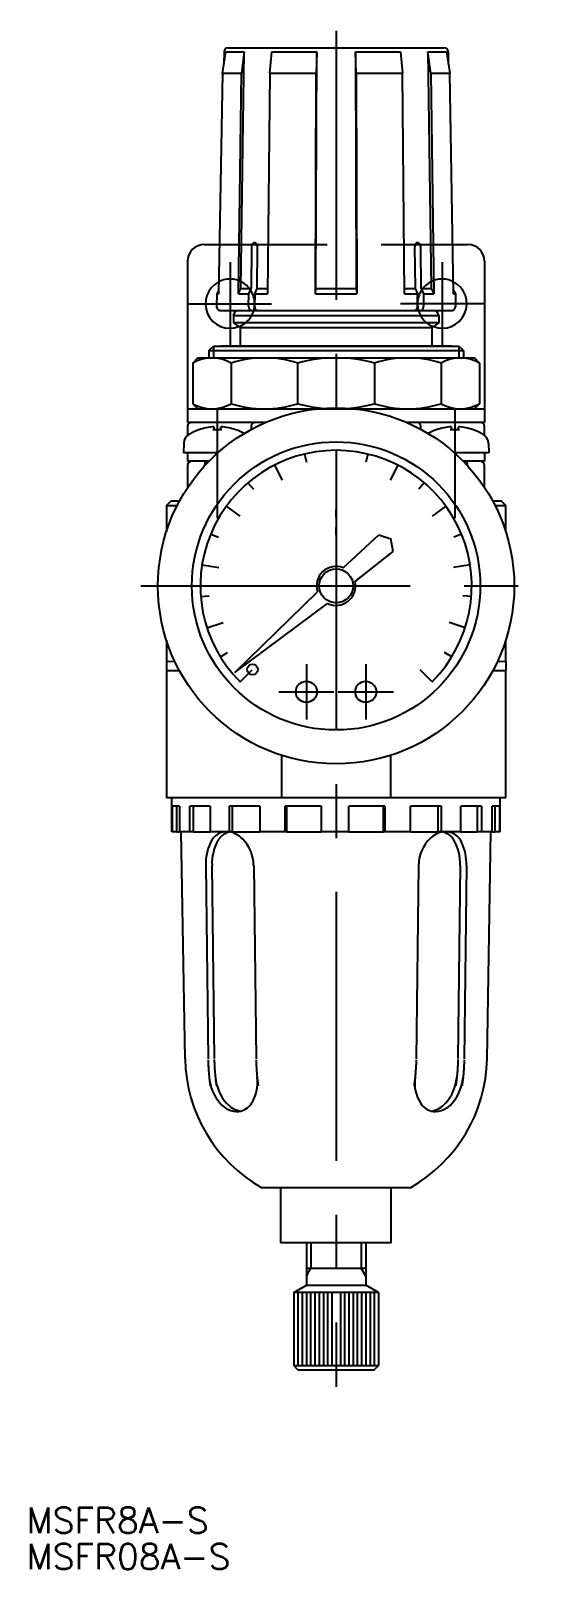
# Model space of a CAD drawing. Extents: x -36 to 182, y -116 to 186.
# Drawn here: x -36 to 23, y -116 to 65.5 of the extents above; entities that cross this region are included whole.
import ezdxf

# ---------------------------------------------------------------- set-up
doc = ezdxf.new("R2010")
doc.units = 0
doc.linetypes.add('CENTER', pattern=[50.8, 31.75, -6.35, 6.35, -6.35])
doc.linetypes.add('DASHED', pattern=[19.05, 12.7, -6.35])
doc.layers.get('0').update_dxf_attribs({"linetype": 'CONTINUOUS'})
doc.layers.add('CENTER', color=1, linetype='CENTER')
doc.styles.get("Standard").update_dxf_attribs({"font": 'txt.shx', "height": 3, "bigfont": 'bigfont.shx'})

msp = doc.modelspace()

# ---------------------------------------------------------------- linework, layer by layer
at = {"color": 7, "linetype": 'CONTINUOUS'}
for p, q in [((-13.4, 60.49), (-13.01, 63)), ((-13.21, 63.01), (-13.23, 61.57)), ((-13.01, 63), (-10.82, 63)), ((-12.71, 63.5), (12.71, 63.5)), ((-11.22, 35.09), (-10.82, 63)), ((-10.82, 63), (-11.15, 60.49)), ((-7.81, 60.49), (-7.58, 63)), ((-7.58, 63), (-2.29, 63)), ((-2.38, 35.09), (-2.29, 63)), ((-2.29, 63), (-2.36, 60.49)), ((2.29, 63), (7.58, 63)), ((2.29, 63), (2.38, 35.09)), ((2.36, 60.49), (2.29, 63)), ((7.58, 63), (7.81, 60.49)), ((10.82, 63), (13.01, 63)), ((10.82, 63), (11.22, 35.09)), ((11.15, 60.49), (10.82, 63)), ((13.01, 63), (13.4, 60.49)), ((13.21, 63.01), (13.23, 61.57)), ((-13.4, 60.49), (-13.85, 34.48)), ((-13.4, 60.49), (-11.15, 60.49)), ((-11.52, 34.48), (-11.15, 60.49)), ((-7.81, 60.49), (-8.07, 34.48)), ((-7.81, 60.49), (-2.36, 60.49)), ((-2.44, 34.48), (-2.36, 60.49)), ((2.36, 60.49), (7.81, 60.49)), ((2.36, 60.49), (2.44, 34.48)), ((8.07, 34.48), (7.81, 60.49)), ((11.15, 60.49), (13.4, 60.49)), ((11.15, 60.49), (11.52, 34.48)), ((13.85, 34.48), (13.4, 60.49)), ((-15.5, 40.3), (-13.75, 40.3)), ((-9.97, 40), (-10.03, 35.09)), ((-9.32, 35.09), (-9.26, 40)), ((9.26, 40), (9.32, 35.09)), ((10.03, 35.09), (9.97, 40)), ((13.75, 40.3), (15.5, 40.3)), ((-17.5, 38.3), (-17.5, 19.3)), ((17.5, 38.3), (17.5, 19.3)), ((-13.85, 34.84), (-14.07, 34.48)), ((-11.52, 34.48), (-11.22, 35.09)), ((-11.22, 35.09), (-10.03, 35.09)), ((-10.29, 34.48), (-10.03, 35.09)), ((-9.59, 34.48), (-9.32, 35.09)), ((-9.32, 35.09), (-8.06, 35.09)), ((-2.44, 34.48), (-2.38, 35.09)), ((-2.38, 35.09), (2.38, 35.09)), ((2.38, 35.09), (2.44, 34.48)), ((8.06, 35.09), (9.32, 35.09)), ((9.32, 35.09), (9.59, 34.48)), ((10.03, 35.09), (11.22, 35.09)), ((10.03, 35.09), (10.29, 34.48)), ((11.22, 35.09), (11.52, 34.48)), ((13.85, 34.84), (14.07, 34.48)), ((-14.07, 34.48), (-14.09, 33.01)), ((-14.07, 34.48), (-13.85, 34.48)), ((-11.52, 34.48), (-10.29, 34.48)), ((-10.31, 33.01), (-10.29, 34.48)), ((-9.59, 34.48), (-9.6, 33.01)), ((-9.59, 34.48), (-8.07, 34.48)), ((-2.44, 34.48), (2.44, 34.48)), ((8.07, 34.48), (9.59, 34.48)), ((9.6, 33.01), (9.59, 34.48)), ((10.29, 34.48), (11.52, 34.48)), ((10.29, 34.48), (10.31, 33.01)), ((13.85, 34.48), (14.07, 34.48)), ((14.07, 34.48), (14.09, 33.01)), ((-13.59, 32.5), (13.59, 32.5)), ((-12.1, 31.91), (-11.83, 32.5)), ((-12.1, 31.91), (12.1, 31.91)), ((-12.1, 31.91), (-12.1, 31.03)), ((12.1, 31.03), (-12.1, 31.03)), ((-12.1, 31.03), (-11.3, 30.47)), ((12.1, 31.03), (11.3, 30.47)), ((12.1, 31.91), (11.83, 32.5)), ((12.1, 31.91), (12.1, 31.03)), ((-11.3, 30.47), (11.3, 30.47)), ((-11.3, 30.47), (-11.3, 28.3)), ((11.3, 30.47), (11.3, 28.3)), ((-15, 27.76), (-14.46, 28.3)), ((-15, 27.76), (15, 27.76)), ((-15, 27.76), (-15, 26.9)), ((-14.46, 28.3), (14.46, 28.3)), ((-9.96, 28.3), (-13.59, 28.3)), ((-9.26, 28.3), (-9.96, 28.3)), ((9.25, 28.3), (-9.25, 28.3)), ((9.96, 28.3), (9.26, 28.3)), ((13.59, 28.3), (9.96, 28.3)), ((15, 27.76), (14.46, 28.3)), ((15, 27.76), (15, 26.9)), ((-16.9, 26.3), (-16.3, 26.9)), ((-16.9, 26.3), (-16.9, 21.5)), ((-16.3, 26.9), (16.3, 26.9)), ((-12.37, 26.3), (-12.37, 21.5)), ((-4.53, 26.3), (-4.53, 21.5)), ((4.53, 26.3), (4.53, 21.5)), ((12.37, 26.3), (12.37, 21.5)), ((16.3, 26.9), (16.9, 26.3)), ((16.9, 26.3), (16.9, 21.5)), ((-17.5, 20.9), (17.5, 20.9)), ((-16.9, 21.5), (-16.3, 20.9)), ((16.9, 21.5), (16.3, 20.9)), ((-8.28, 19.3), (-17.5, 19.3)), ((-17.5, 18.8), (-17.5, 17.78)), ((-16.2, 18.42), (-16.19, 18.41)), ((-14.42, 18.77), (-14.42, 18.41)), ((-13.58, 18.41), (-13.58, 18.77)), ((-11.81, 18.41), (-11.8, 18.42)), ((-10, 18.8), (-10, 18.47)), ((17.5, 19.3), (8.28, 19.3)), ((10, 18.47), (10, 18.8)), ((11.8, 18.42), (11.81, 18.41)), ((13.58, 18.77), (13.58, 18.41)), ((14.41, 18.41), (14.41, 18.77)), ((16.19, 18.41), (16.2, 18.42)), ((17.5, 17.78), (17.5, 18.8)), ((-17.96, 16.81), (-18, 15.7)), ((17.96, 16.81), (18, 15.7)), ((-13.95, 15.7), (-18, 15.7)), ((-17.5, 15.7), (-17.5, 14.7)), ((-15, 14.7), (-17.5, 14.7)), ((-3.74, 15.56), (-3.5, 14.59)), ((0, 16), (0, 14)), ((3.74, 15.56), (3.5, 14.59)), ((18, 15.7), (13.95, 15.7)), ((17.5, 14.7), (15, 14.7)), ((17.5, 15.7), (17.5, 14.7)), ((-17.5, 14.2), (-17.5, 11.61)), ((-15.5, 14.17), (-15.5, 14.2)), ((-7.26, 14.26), (-6.36, 12.47)), ((7.26, 14.26), (6.36, 12.47)), ((15.5, 14.2), (15.5, 14.17)), ((17.5, 11.61), (17.5, 14.2)), ((-10.39, 12.17), (-9.74, 11.41)), ((10.39, 12.17), (9.74, 11.41)), ((-20, 9.5), (-19.5, 10)), ((-20, 9.5), (-20, 6.4)), ((-20, 9.5), (-18.73, 9.5)), ((-18.47, 10), (-19.5, 10)), ((-12.94, 9.4), (-11.33, 8.23)), ((12.94, 9.4), (11.33, 8.23)), ((19.5, 10), (18.47, 10)), ((18.73, 9.5), (20, 9.5)), ((20, 9.5), (19.5, 10)), ((20, 6.4), (20, 9.5)), ((0, 8.1), (0, 9)), ((-14.78, 6.12), (-13.86, 5.74)), ((0, 6), (0, 6.9)), ((0.85, 2.14), (5.03, 6.03)), ((5.03, 6.03), (6.45, 5.54)), ((6.73, 4.06), (6.45, 5.54)), ((14.78, 6.12), (13.86, 5.74)), ((2.24, 0.51), (6.73, 4.06)), ((-15.8, 2.5), (-13.83, 2.19)), ((15.8, 2.5), (13.83, 2.19)), ((-15.95, -1.26), (-14.95, -1.18)), ((-11.92, -10.23), (-2.19, -0.69)), ((15.95, -1.26), (14.95, -1.18)), ((-11.92, -10.23), (-1.01, -2.06)), ((-15.22, -4.94), (-13.31, -4.33)), ((15.22, -4.94), (13.31, -4.33)), ((-20, -6.4), (-20, -8.87)), ((20, -8.87), (20, -6.4)), ((-20, -8.87), (-20, -10)), ((-20, -8.88), (-19.02, -8.9)), ((-13.64, -8.36), (-12.79, -7.84)), ((13.64, -8.36), (12.79, -7.84)), ((19.02, -8.9), (20, -8.88)), ((20, -8.87), (20, -10)), ((-20, -10), (-18.47, -10)), ((-20, -10), (-20, -25)), ((-11.31, -11.31), (-9.9, -9.9)), ((11.31, -11.31), (9.9, -9.9)), ((18.47, -10), (20, -10)), ((20, -25), (20, -10)), ((-6.4, -25), (-6.4, -20)), ((6.4, -20), (6.4, -25)), ((-6.4, -25), (-20, -25)), ((-19.35, -29), (-19.35, -25)), ((6.4, -25), (-6.4, -25)), ((20, -25), (6.4, -25)), ((19.35, -29), (19.35, -25)), ((-18.47, -26), (-19.29, -26)), ((-19.29, -29), (-19.29, -26)), ((-18.79, -29), (-18.79, -26)), ((-18.47, -26), (-18.47, -29)), ((-14.86, -26), (-17.25, -26)), ((-17.25, -29), (-17.25, -26)), ((-16.79, -29), (-16.79, -26)), ((-14.86, -26), (-14.86, -29)), ((-8.99, -26), (-12.58, -26)), ((-12.58, -29), (-12.58, -26)), ((-12.23, -29), (-12.23, -26)), ((-8.99, -26), (-8.99, -29)), ((-1.75, -26), (-6, -26)), ((-6, -29), (-6, -26)), ((-5.8, -29), (-5.8, -26)), ((-1.75, -26), (-1.75, -29)), ((5.76, -26), (1.5, -26)), ((1.5, -29), (1.5, -26)), ((5.57, -29), (5.57, -26)), ((5.76, -26), (5.76, -29)), ((12.39, -26), (8.77, -26)), ((8.77, -29), (8.77, -26)), ((12.03, -29), (12.03, -26)), ((12.39, -26), (12.39, -29)), ((17.13, -26), (14.7, -26)), ((14.7, -29), (14.7, -26)), ((16.67, -29), (16.67, -26)), ((17.13, -26), (17.13, -29)), ((19.27, -26), (18.4, -26)), ((18.4, -29), (18.4, -26)), ((18.77, -29), (18.77, -26)), ((19.27, -26), (19.27, -29)), ((-19.29, -29), (-19.35, -29)), ((-18.79, -29), (-19.29, -29)), ((-18.79, -29), (-18.47, -29)), ((-17.25, -29), (-18.47, -29)), ((-17.8, -55.8), (-18.25, -29)), ((-16.79, -29), (-17.25, -29)), ((-16.79, -29), (-14.86, -29)), ((-12.58, -29), (-14.86, -29)), ((-12.23, -29), (-12.58, -29)), ((-12.23, -29), (-8.99, -29)), ((-6, -29), (-8.99, -29)), ((-5.8, -29), (-6, -29)), ((-5.8, -29), (-1.75, -29)), ((1.5, -29), (-1.75, -29)), ((1.5, -29), (5.57, -29)), ((5.76, -29), (5.57, -29)), ((8.77, -29), (5.76, -29)), ((8.77, -29), (12.03, -29)), ((12.39, -29), (12.03, -29)), ((14.7, -29), (12.39, -29)), ((14.7, -29), (16.67, -29)), ((17.13, -29), (16.67, -29)), ((18.4, -29), (17.13, -29)), ((17.8, -55.8), (18.25, -29)), ((18.4, -29), (18.77, -29)), ((19.27, -29), (18.77, -29)), ((19.35, -29), (19.27, -29)), ((-15.37, -33), (-15.09, -55.8)), ((-14.63, -33), (-14.36, -55.77)), ((-9.71, -33), (-9.43, -55.8)), ((9.71, -33), (9.43, -55.8)), ((14.63, -33), (14.36, -55.77)), ((15.37, -33), (15.09, -55.8)), ((8.75, -71), (-8.75, -71)), ((-6.5, -77.5), (-6.5, -71)), ((6.5, -77.5), (6.5, -71)), ((6.5, -77.5), (-6.5, -77.5)), ((-3.5, -77.5), (-3.5, -82.5)), ((3.5, -77.5), (3.5, -82.5)), ((-3.5, -80.5), (3.5, -80.5)), ((-5, -83.37), (-3.5, -82.5)), ((-5, -83.37), (-5, -92)), ((5, -83.37), (-5, -83.37)), ((-4.5, -83.37), (-4.5, -92)), ((-4, -83.37), (-4, -92)), ((-3.5, -82.5), (3.5, -82.5)), ((-3.5, -83.37), (-3.5, -92)), ((-3, -83.37), (-3, -92)), ((-2.5, -83.37), (-2.5, -92)), ((-2, -83.37), (-2, -92)), ((-1.5, -83.37), (-1.5, -92)), ((-1, -83.37), (-1, -92)), ((-0.5, -83.37), (-0.5, -92)), ((0.5, -83.37), (0.5, -92)), ((1, -83.37), (1, -92)), ((1.5, -83.37), (1.5, -92)), ((2, -83.37), (2, -92)), ((2.5, -83.37), (2.5, -92)), ((3, -83.37), (3, -92)), ((5, -83.37), (3.5, -82.5)), ((3.5, -83.37), (3.5, -92)), ((4, -83.37), (4, -92)), ((4.5, -83.37), (4.5, -92)), ((5, -83.37), (5, -92)), ((-4.5, -92.5), (-5, -92)), ((-5, -92), (5, -92)), ((-4.5, -92.5), (4.5, -92.5)), ((4.5, -92.5), (5, -92))]:
    msp.add_line(p, q, dxfattribs=at)
at = {"color": 3, "linetype": 'DASHED'}
msp.add_line((-13.75, 40.3), (13.75, 40.3), dxfattribs=at)
at = {"color": 3, "linetype": 'CONTINUOUS'}
for p, q in [((-14.46, 28.3), (-14.46, 26.9)), ((14.46, 28.3), (14.46, 26.9)), ((-2.96, -77.5), (-2.96, -80.5)), ((2.96, -77.5), (2.96, -80.5)), ((-3.5, -81.44), (-2.96, -80.5)), ((3.5, -81.44), (2.96, -80.5))]:
    msp.add_line(p, q, dxfattribs=at)
at = {"color": 7, "linetype": 'CONTINUOUS'}
for points in [[(-13.45, 18.4, 0), (-13.46, 18.4, 0), (-13.47, 18.4, 0), (-13.47, 18.4, 0), (-13.48, 18.4, 0), (-13.49, 18.4, 0), (-13.5, 18.4, 0), (-13.51, 18.4, 0), (-13.52, 18.4, 0), (-13.53, 18.4, 0), (-13.53, 18.4, 0), (-13.54, 18.4, 0), (-13.55, 18.4, 0), (-13.56, 18.4, 0), (-13.57, 18.4, 0), (-13.58, 18.41, 0), (-13.59, 18.41, 0), (-13.59, 18.41, 0), (-13.6, 18.41, 0), (-13.61, 18.41, 0), (-13.62, 18.41, 0), (-13.63, 18.41, 0), (-13.64, 18.41, 0), (-13.65, 18.41, 0), (-13.65, 18.41, 0), (-13.66, 18.41, 0), (-13.67, 18.41, 0), (-13.68, 18.41, 0), (-13.69, 18.41, 0), (-13.7, 18.41, 0), (-13.71, 18.41, 0), (-13.72, 18.41, 0), (-13.72, 18.41, 0), (-13.73, 18.41, 0), (-13.74, 18.41, 0), (-13.75, 18.41, 0), (-13.76, 18.41, 0), (-13.77, 18.41, 0), (-13.78, 18.41, 0), (-13.78, 18.41, 0), (-13.79, 18.41, 0), (-13.8, 18.41, 0), (-13.81, 18.41, 0), (-13.82, 18.41, 0), (-13.83, 18.41, 0), (-13.84, 18.41, 0), (-13.84, 18.41, 0), (-13.85, 18.41, 0), (-13.86, 18.42, 0), (-13.87, 18.42, 0), (-13.88, 18.42, 0), (-13.89, 18.42, 0), (-13.9, 18.42, 0), (-13.9, 18.42, 0), (-13.91, 18.42, 0), (-13.92, 18.42, 0), (-13.93, 18.42, 0), (-13.94, 18.42, 0), (-13.95, 18.42, 0), (-13.96, 18.42, 0), (-13.97, 18.42, 0), (-13.97, 18.42, 0), (-13.98, 18.42, 0), (-13.99, 18.42, 0), (-14, 18.42, 0), (-14.01, 18.42, 0), (-14.02, 18.42, 0), (-14.03, 18.42, 0), (-14.03, 18.42, 0), (-14.04, 18.42, 0), (-14.05, 18.42, 0), (-14.06, 18.42, 0), (-14.07, 18.42, 0), (-14.08, 18.42, 0), (-14.09, 18.42, 0), (-14.09, 18.42, 0), (-14.1, 18.42, 0), (-14.11, 18.42, 0), (-14.12, 18.42, 0), (-14.13, 18.42, 0), (-14.14, 18.42, 0), (-14.15, 18.41, 0), (-14.16, 18.41, 0), (-14.16, 18.41, 0), (-14.17, 18.41, 0), (-14.18, 18.41, 0), (-14.19, 18.41, 0), (-14.2, 18.41, 0), (-14.21, 18.41, 0), (-14.22, 18.41, 0), (-14.22, 18.41, 0), (-14.23, 18.41, 0), (-14.24, 18.41, 0), (-14.25, 18.41, 0), (-14.26, 18.41, 0), (-14.27, 18.41, 0), (-14.28, 18.41, 0), (-14.28, 18.41, 0), (-14.29, 18.41, 0), (-14.3, 18.41, 0), (-14.31, 18.41, 0), (-14.32, 18.41, 0), (-14.33, 18.41, 0), (-14.34, 18.41, 0), (-14.34, 18.41, 0), (-14.35, 18.41, 0), (-14.36, 18.41, 0), (-14.37, 18.41, 0), (-14.38, 18.41, 0), (-14.39, 18.41, 0), (-14.4, 18.41, 0), (-14.41, 18.41, 0), (-14.41, 18.41, 0), (-14.42, 18.41, 0), (-14.43, 18.4, 0), (-14.44, 18.4, 0), (-14.45, 18.4, 0), (-14.46, 18.4, 0), (-14.47, 18.4, 0), (-14.47, 18.4, 0), (-14.48, 18.4, 0), (-14.49, 18.4, 0), (-14.5, 18.4, 0), (-14.51, 18.4, 0), (-14.52, 18.4, 0), (-14.53, 18.4, 0), (-14.53, 18.4, 0), (-14.54, 18.4, 0), (-14.55, 18.4, 0)], [(14.55, 18.4, 0), (14.54, 18.4, 0), (14.53, 18.4, 0), (14.53, 18.4, 0), (14.52, 18.4, 0), (14.51, 18.4, 0), (14.5, 18.4, 0), (14.49, 18.4, 0), (14.48, 18.4, 0), (14.47, 18.4, 0), (14.47, 18.4, 0), (14.46, 18.4, 0), (14.45, 18.4, 0), (14.44, 18.4, 0), (14.43, 18.4, 0), (14.42, 18.41, 0), (14.41, 18.41, 0), (14.41, 18.41, 0), (14.4, 18.41, 0), (14.39, 18.41, 0), (14.38, 18.41, 0), (14.37, 18.41, 0), (14.36, 18.41, 0), (14.35, 18.41, 0), (14.35, 18.41, 0), (14.34, 18.41, 0), (14.33, 18.41, 0), (14.32, 18.41, 0), (14.31, 18.41, 0), (14.3, 18.41, 0), (14.29, 18.41, 0), (14.28, 18.41, 0), (14.28, 18.41, 0), (14.27, 18.41, 0), (14.26, 18.41, 0), (14.25, 18.41, 0), (14.24, 18.41, 0), (14.23, 18.41, 0), (14.22, 18.41, 0), (14.22, 18.41, 0), (14.21, 18.41, 0), (14.2, 18.41, 0), (14.19, 18.41, 0), (14.18, 18.41, 0), (14.17, 18.41, 0), (14.16, 18.41, 0), (14.16, 18.41, 0), (14.15, 18.41, 0), (14.14, 18.42, 0), (14.13, 18.42, 0), (14.12, 18.42, 0), (14.11, 18.42, 0), (14.1, 18.42, 0), (14.1, 18.42, 0), (14.09, 18.42, 0), (14.08, 18.42, 0), (14.07, 18.42, 0), (14.06, 18.42, 0), (14.05, 18.42, 0), (14.04, 18.42, 0), (14.03, 18.42, 0), (14.03, 18.42, 0), (14.02, 18.42, 0), (14.01, 18.42, 0), (14, 18.42, 0), (13.99, 18.42, 0), (13.98, 18.42, 0), (13.97, 18.42, 0), (13.97, 18.42, 0), (13.96, 18.42, 0), (13.95, 18.42, 0), (13.94, 18.42, 0), (13.93, 18.42, 0), (13.92, 18.42, 0), (13.91, 18.42, 0), (13.91, 18.42, 0), (13.9, 18.42, 0), (13.89, 18.42, 0), (13.88, 18.42, 0), (13.87, 18.42, 0), (13.86, 18.42, 0), (13.85, 18.41, 0), (13.84, 18.41, 0), (13.84, 18.41, 0), (13.83, 18.41, 0), (13.82, 18.41, 0), (13.81, 18.41, 0), (13.8, 18.41, 0), (13.79, 18.41, 0), (13.78, 18.41, 0), (13.78, 18.41, 0), (13.77, 18.41, 0), (13.76, 18.41, 0), (13.75, 18.41, 0), (13.74, 18.41, 0), (13.73, 18.41, 0), (13.72, 18.41, 0), (13.72, 18.41, 0), (13.71, 18.41, 0), (13.7, 18.41, 0), (13.69, 18.41, 0), (13.68, 18.41, 0), (13.67, 18.41, 0), (13.66, 18.41, 0), (13.66, 18.41, 0), (13.65, 18.41, 0), (13.64, 18.41, 0), (13.63, 18.41, 0), (13.62, 18.41, 0), (13.61, 18.41, 0), (13.6, 18.41, 0), (13.59, 18.41, 0), (13.59, 18.41, 0), (13.58, 18.41, 0), (13.57, 18.4, 0), (13.56, 18.4, 0), (13.55, 18.4, 0), (13.54, 18.4, 0), (13.53, 18.4, 0), (13.53, 18.4, 0), (13.52, 18.4, 0), (13.51, 18.4, 0), (13.5, 18.4, 0), (13.49, 18.4, 0), (13.48, 18.4, 0), (13.47, 18.4, 0), (13.47, 18.4, 0), (13.46, 18.4, 0), (13.45, 18.4, 0)], [(-15.29, 14.7, 0), (-15.3, 14.7, 0), (-15.3, 14.7, 0), (-15.3, 14.7, 0), (-15.3, 14.7, 0), (-15.31, 14.7, 0), (-15.31, 14.7, 0), (-15.31, 14.7, 0), (-15.31, 14.7, 0), (-15.32, 14.7, 0), (-15.32, 14.7, 0), (-15.32, 14.7, 0), (-15.32, 14.69, 0), (-15.33, 14.69, 0), (-15.33, 14.69, 0), (-15.33, 14.69, 0), (-15.33, 14.69, 0), (-15.34, 14.69, 0), (-15.34, 14.69, 0), (-15.34, 14.69, 0), (-15.34, 14.69, 0), (-15.35, 14.68, 0), (-15.35, 14.68, 0), (-15.35, 14.68, 0), (-15.35, 14.68, 0), (-15.36, 14.68, 0), (-15.36, 14.67, 0), (-15.36, 14.67, 0), (-15.36, 14.67, 0), (-15.37, 14.67, 0), (-15.37, 14.67, 0), (-15.37, 14.66, 0), (-15.37, 14.66, 0), (-15.37, 14.66, 0), (-15.38, 14.66, 0), (-15.38, 14.65, 0), (-15.38, 14.65, 0), (-15.38, 14.65, 0), (-15.39, 14.65, 0), (-15.39, 14.64, 0), (-15.39, 14.64, 0), (-15.39, 14.64, 0), (-15.39, 14.63, 0), (-15.4, 14.63, 0), (-15.4, 14.63, 0), (-15.4, 14.63, 0), (-15.4, 14.62, 0), (-15.41, 14.62, 0), (-15.41, 14.62, 0), (-15.41, 14.61, 0), (-15.41, 14.61, 0), (-15.41, 14.61, 0), (-15.42, 14.6, 0), (-15.42, 14.6, 0), (-15.42, 14.59, 0), (-15.42, 14.59, 0), (-15.42, 14.59, 0), (-15.43, 14.58, 0), (-15.43, 14.58, 0), (-15.43, 14.57, 0), (-15.43, 14.57, 0), (-15.43, 14.57, 0), (-15.44, 14.56, 0), (-15.44, 14.56, 0), (-15.44, 14.55, 0), (-15.44, 14.55, 0), (-15.44, 14.54, 0), (-15.44, 14.54, 0), (-15.45, 14.54, 0), (-15.45, 14.53, 0), (-15.45, 14.53, 0), (-15.45, 14.52, 0), (-15.45, 14.52, 0), (-15.45, 14.51, 0), (-15.46, 14.51, 0), (-15.46, 14.5, 0), (-15.46, 14.5, 0), (-15.46, 14.49, 0), (-15.46, 14.49, 0), (-15.46, 14.48, 0), (-15.47, 14.48, 0), (-15.47, 14.47, 0), (-15.47, 14.47, 0), (-15.47, 14.46, 0), (-15.47, 14.46, 0), (-15.47, 14.45, 0), (-15.47, 14.45, 0), (-15.47, 14.44, 0), (-15.48, 14.44, 0), (-15.48, 14.43, 0), (-15.48, 14.42, 0), (-15.48, 14.42, 0), (-15.48, 14.41, 0), (-15.48, 14.41, 0), (-15.48, 14.4, 0), (-15.48, 14.4, 0), (-15.48, 14.39, 0), (-15.49, 14.39, 0), (-15.49, 14.38, 0), (-15.49, 14.37, 0), (-15.49, 14.37, 0), (-15.49, 14.36, 0), (-15.49, 14.36, 0), (-15.49, 14.35, 0), (-15.49, 14.35, 0), (-15.49, 14.34, 0), (-15.49, 14.33, 0), (-15.49, 14.33, 0), (-15.49, 14.32, 0), (-15.49, 14.32, 0), (-15.49, 14.31, 0), (-15.5, 14.3, 0), (-15.5, 14.3, 0), (-15.5, 14.29, 0), (-15.5, 14.29, 0), (-15.5, 14.28, 0), (-15.5, 14.27, 0), (-15.5, 14.27, 0), (-15.5, 14.26, 0), (-15.5, 14.26, 0), (-15.5, 14.25, 0), (-15.5, 14.24, 0), (-15.5, 14.24, 0), (-15.5, 14.23, 0), (-15.5, 14.22, 0), (-15.5, 14.22, 0), (-15.5, 14.21, 0), (-15.5, 14.21, 0), (-15.5, 14.2, 0)], [(15.5, 14.2, 0), (15.5, 14.21, 0), (15.5, 14.21, 0), (15.5, 14.22, 0), (15.5, 14.22, 0), (15.5, 14.23, 0), (15.5, 14.24, 0), (15.5, 14.24, 0), (15.5, 14.25, 0), (15.5, 14.26, 0), (15.5, 14.26, 0), (15.5, 14.27, 0), (15.5, 14.27, 0), (15.5, 14.28, 0), (15.5, 14.29, 0), (15.5, 14.29, 0), (15.5, 14.3, 0), (15.5, 14.3, 0), (15.49, 14.31, 0), (15.49, 14.32, 0), (15.49, 14.32, 0), (15.49, 14.33, 0), (15.49, 14.33, 0), (15.49, 14.34, 0), (15.49, 14.35, 0), (15.49, 14.35, 0), (15.49, 14.36, 0), (15.49, 14.36, 0), (15.49, 14.37, 0), (15.49, 14.37, 0), (15.49, 14.38, 0), (15.49, 14.39, 0), (15.48, 14.39, 0), (15.48, 14.4, 0), (15.48, 14.4, 0), (15.48, 14.41, 0), (15.48, 14.41, 0), (15.48, 14.42, 0), (15.48, 14.42, 0), (15.48, 14.43, 0), (15.48, 14.44, 0), (15.47, 14.44, 0), (15.47, 14.45, 0), (15.47, 14.45, 0), (15.47, 14.46, 0), (15.47, 14.46, 0), (15.47, 14.47, 0), (15.47, 14.47, 0), (15.47, 14.48, 0), (15.46, 14.48, 0), (15.46, 14.49, 0), (15.46, 14.49, 0), (15.46, 14.5, 0), (15.46, 14.5, 0), (15.46, 14.51, 0), (15.45, 14.51, 0), (15.45, 14.52, 0), (15.45, 14.52, 0), (15.45, 14.53, 0), (15.45, 14.53, 0), (15.45, 14.54, 0), (15.44, 14.54, 0), (15.44, 14.54, 0), (15.44, 14.55, 0), (15.44, 14.55, 0), (15.44, 14.56, 0), (15.44, 14.56, 0), (15.43, 14.57, 0), (15.43, 14.57, 0), (15.43, 14.57, 0), (15.43, 14.58, 0), (15.43, 14.58, 0), (15.42, 14.59, 0), (15.42, 14.59, 0), (15.42, 14.59, 0), (15.42, 14.6, 0), (15.42, 14.6, 0), (15.41, 14.61, 0), (15.41, 14.61, 0), (15.41, 14.61, 0), (15.41, 14.62, 0), (15.41, 14.62, 0), (15.4, 14.62, 0), (15.4, 14.63, 0), (15.4, 14.63, 0), (15.4, 14.63, 0), (15.39, 14.63, 0), (15.39, 14.64, 0), (15.39, 14.64, 0), (15.39, 14.64, 0), (15.39, 14.65, 0), (15.38, 14.65, 0), (15.38, 14.65, 0), (15.38, 14.65, 0), (15.38, 14.66, 0), (15.37, 14.66, 0), (15.37, 14.66, 0), (15.37, 14.66, 0), (15.37, 14.67, 0), (15.37, 14.67, 0), (15.36, 14.67, 0), (15.36, 14.67, 0), (15.36, 14.67, 0), (15.36, 14.68, 0), (15.35, 14.68, 0), (15.35, 14.68, 0), (15.35, 14.68, 0), (15.35, 14.68, 0), (15.34, 14.69, 0), (15.34, 14.69, 0), (15.34, 14.69, 0), (15.34, 14.69, 0), (15.33, 14.69, 0), (15.33, 14.69, 0), (15.33, 14.69, 0), (15.33, 14.69, 0), (15.32, 14.69, 0), (15.32, 14.7, 0), (15.32, 14.7, 0), (15.32, 14.7, 0), (15.31, 14.7, 0), (15.31, 14.7, 0), (15.31, 14.7, 0), (15.31, 14.7, 0), (15.3, 14.7, 0), (15.3, 14.7, 0), (15.3, 14.7, 0), (15.3, 14.7, 0), (15.29, 14.7, 0)], [(-15.09, -55.93, 0), (-15.09, -55.95, 0), (-15.09, -55.97, 0), (-15.09, -56, 0), (-15.09, -56.02, 0), (-15.09, -56.05, 0), (-15.09, -56.07, 0), (-15.09, -56.09, 0), (-15.09, -56.12, 0), (-15.08, -56.14, 0), (-15.08, -56.17, 0), (-15.08, -56.19, 0), (-15.08, -56.22, 0), (-15.08, -56.24, 0), (-15.08, -56.26, 0), (-15.08, -56.29, 0), (-15.08, -56.31, 0), (-15.08, -56.34, 0), (-15.08, -56.36, 0), (-15.08, -56.38, 0), (-15.08, -56.41, 0), (-15.08, -56.43, 0), (-15.07, -56.46, 0), (-15.07, -56.48, 0), (-15.07, -56.51, 0), (-15.07, -56.53, 0), (-15.07, -56.55, 0), (-15.07, -56.58, 0), (-15.07, -56.6, 0), (-15.07, -56.63, 0), (-15.07, -56.65, 0), (-15.06, -56.67, 0), (-15.06, -56.7, 0), (-15.06, -56.72, 0), (-15.06, -56.75, 0), (-15.06, -56.77, 0), (-15.06, -56.8, 0), (-15.06, -56.82, 0), (-15.06, -56.84, 0), (-15.05, -56.87, 0), (-15.05, -56.89, 0), (-15.05, -56.92, 0), (-15.05, -56.94, 0), (-15.05, -56.96, 0), (-15.05, -56.99, 0), (-15.05, -57.01, 0), (-15.04, -57.04, 0), (-15.04, -57.06, 0), (-15.04, -57.08, 0), (-15.04, -57.11, 0), (-15.04, -57.13, 0), (-15.04, -57.16, 0), (-15.04, -57.18, 0), (-15.03, -57.21, 0), (-15.03, -57.23, 0), (-15.03, -57.25, 0), (-15.03, -57.28, 0), (-15.03, -57.3, 0), (-15.02, -57.33, 0), (-15.02, -57.35, 0), (-15.02, -57.37, 0), (-15.02, -57.4, 0), (-15.02, -57.42, 0), (-15.02, -57.45, 0), (-15.01, -57.47, 0), (-15.01, -57.49, 0), (-15.01, -57.52, 0), (-15.01, -57.54, 0), (-15.01, -57.57, 0), (-15, -57.59, 0), (-15, -57.61, 0), (-15, -57.64, 0), (-15, -57.66, 0), (-15, -57.69, 0), (-14.99, -57.71, 0), (-14.99, -57.73, 0), (-14.99, -57.76, 0), (-14.99, -57.78, 0), (-14.98, -57.81, 0), (-14.98, -57.83, 0), (-14.98, -57.85, 0), (-14.98, -57.88, 0), (-14.97, -57.9, 0), (-14.97, -57.93, 0), (-14.97, -57.95, 0), (-14.97, -57.97, 0), (-14.97, -58, 0), (-14.96, -58.02, 0), (-14.96, -58.05, 0), (-14.96, -58.07, 0), (-14.96, -58.09, 0), (-14.95, -58.12, 0), (-14.95, -58.14, 0), (-14.95, -58.17, 0), (-14.94, -58.19, 0), (-14.94, -58.21, 0), (-14.94, -58.24, 0), (-14.94, -58.26, 0), (-14.93, -58.29, 0), (-14.93, -58.31, 0), (-14.93, -58.33, 0), (-14.93, -58.36, 0), (-14.92, -58.38, 0), (-14.92, -58.4, 0), (-14.92, -58.43, 0), (-14.91, -58.45, 0), (-14.91, -58.48, 0), (-14.91, -58.5, 0), (-14.91, -58.52, 0), (-14.9, -58.55, 0), (-14.9, -58.57, 0), (-14.9, -58.6, 0), (-14.89, -58.62, 0), (-14.89, -58.64, 0), (-14.89, -58.67, 0), (-14.88, -58.69, 0), (-14.88, -58.71, 0), (-14.88, -58.74, 0), (-14.87, -58.76, 0), (-14.87, -58.79, 0), (-14.87, -58.81, 0), (-14.86, -58.83, 0), (-14.86, -58.86, 0), (-14.86, -58.88, 0), (-14.85, -58.9, 0), (-14.85, -58.93, 0), (-14.85, -58.95, 0), (-14.84, -58.98, 0), (-14.84, -59, 0)], [(-14.36, -55.88, 0), (-14.36, -55.9, 0), (-14.36, -55.93, 0), (-14.36, -55.95, 0), (-14.36, -55.98, 0), (-14.36, -56, 0), (-14.36, -56.02, 0), (-14.36, -56.05, 0), (-14.36, -56.07, 0), (-14.36, -56.1, 0), (-14.36, -56.12, 0), (-14.36, -56.15, 0), (-14.36, -56.17, 0), (-14.36, -56.2, 0), (-14.35, -56.22, 0), (-14.35, -56.25, 0), (-14.35, -56.27, 0), (-14.35, -56.29, 0), (-14.35, -56.32, 0), (-14.35, -56.34, 0), (-14.35, -56.37, 0), (-14.35, -56.39, 0), (-14.35, -56.42, 0), (-14.35, -56.44, 0), (-14.35, -56.47, 0), (-14.34, -56.49, 0), (-14.34, -56.52, 0), (-14.34, -56.54, 0), (-14.34, -56.56, 0), (-14.34, -56.59, 0), (-14.34, -56.61, 0), (-14.34, -56.64, 0), (-14.34, -56.66, 0), (-14.34, -56.69, 0), (-14.33, -56.71, 0), (-14.33, -56.74, 0), (-14.33, -56.76, 0), (-14.33, -56.78, 0), (-14.33, -56.81, 0), (-14.33, -56.83, 0), (-14.33, -56.86, 0), (-14.32, -56.88, 0), (-14.32, -56.91, 0), (-14.32, -56.93, 0), (-14.32, -56.96, 0), (-14.32, -56.98, 0), (-14.32, -57.01, 0), (-14.32, -57.03, 0), (-14.31, -57.05, 0), (-14.31, -57.08, 0), (-14.31, -57.1, 0), (-14.31, -57.13, 0), (-14.31, -57.15, 0), (-14.31, -57.18, 0), (-14.3, -57.2, 0), (-14.3, -57.23, 0), (-14.3, -57.25, 0), (-14.3, -57.27, 0), (-14.3, -57.3, 0), (-14.29, -57.32, 0), (-14.29, -57.35, 0), (-14.29, -57.37, 0), (-14.29, -57.4, 0), (-14.29, -57.42, 0), (-14.28, -57.45, 0), (-14.28, -57.47, 0), (-14.28, -57.49, 0), (-14.28, -57.52, 0), (-14.28, -57.54, 0), (-14.27, -57.57, 0), (-14.27, -57.59, 0), (-14.27, -57.62, 0), (-14.27, -57.64, 0), (-14.26, -57.66, 0), (-14.26, -57.69, 0), (-14.26, -57.71, 0), (-14.26, -57.74, 0), (-14.25, -57.76, 0), (-14.25, -57.79, 0), (-14.25, -57.81, 0), (-14.25, -57.83, 0), (-14.24, -57.86, 0), (-14.24, -57.88, 0), (-14.24, -57.91, 0), (-14.24, -57.93, 0), (-14.23, -57.96, 0), (-14.23, -57.98, 0), (-14.23, -58, 0), (-14.23, -58.03, 0), (-14.22, -58.05, 0), (-14.22, -58.08, 0), (-14.22, -58.1, 0), (-14.22, -58.13, 0), (-14.21, -58.15, 0), (-14.21, -58.17, 0), (-14.21, -58.2, 0), (-14.2, -58.22, 0), (-14.2, -58.25, 0), (-14.2, -58.27, 0), (-14.2, -58.3, 0), (-14.19, -58.32, 0), (-14.19, -58.34, 0), (-14.19, -58.37, 0), (-14.18, -58.39, 0), (-14.18, -58.42, 0), (-14.18, -58.44, 0), (-14.17, -58.47, 0), (-14.17, -58.49, 0), (-14.17, -58.51, 0), (-14.16, -58.54, 0), (-14.16, -58.56, 0), (-14.16, -58.59, 0), (-14.15, -58.61, 0), (-14.15, -58.63, 0), (-14.15, -58.66, 0), (-14.14, -58.68, 0), (-14.14, -58.71, 0), (-14.14, -58.73, 0), (-14.13, -58.75, 0), (-14.13, -58.78, 0), (-14.13, -58.8, 0), (-14.12, -58.83, 0), (-14.12, -58.85, 0), (-14.12, -58.87, 0), (-14.11, -58.9, 0), (-14.11, -58.92, 0), (-14.11, -58.95, 0), (-14.1, -58.97, 0), (-14.1, -58.99, 0)], [(-9.43, -55.93, 0), (-9.43, -55.95, 0), (-9.43, -55.97, 0), (-9.43, -56, 0), (-9.43, -56.02, 0), (-9.43, -56.05, 0), (-9.43, -56.07, 0), (-9.43, -56.09, 0), (-9.43, -56.12, 0), (-9.43, -56.14, 0), (-9.43, -56.17, 0), (-9.43, -56.19, 0), (-9.43, -56.22, 0), (-9.43, -56.24, 0), (-9.42, -56.26, 0), (-9.42, -56.29, 0), (-9.42, -56.31, 0), (-9.42, -56.34, 0), (-9.42, -56.36, 0), (-9.42, -56.38, 0), (-9.42, -56.41, 0), (-9.42, -56.43, 0), (-9.42, -56.46, 0), (-9.42, -56.48, 0), (-9.42, -56.51, 0), (-9.41, -56.53, 0), (-9.41, -56.55, 0), (-9.41, -56.58, 0), (-9.41, -56.6, 0), (-9.41, -56.63, 0), (-9.41, -56.65, 0), (-9.41, -56.67, 0), (-9.41, -56.7, 0), (-9.41, -56.72, 0), (-9.4, -56.75, 0), (-9.4, -56.77, 0), (-9.4, -56.8, 0), (-9.4, -56.82, 0), (-9.4, -56.84, 0), (-9.4, -56.87, 0), (-9.4, -56.89, 0), (-9.4, -56.92, 0), (-9.39, -56.94, 0), (-9.39, -56.96, 0), (-9.39, -56.99, 0), (-9.39, -57.01, 0), (-9.39, -57.04, 0), (-9.39, -57.06, 0), (-9.38, -57.08, 0), (-9.38, -57.11, 0), (-9.38, -57.13, 0), (-9.38, -57.16, 0), (-9.38, -57.18, 0), (-9.38, -57.21, 0), (-9.38, -57.23, 0), (-9.37, -57.25, 0), (-9.37, -57.28, 0), (-9.37, -57.3, 0), (-9.37, -57.33, 0), (-9.37, -57.35, 0), (-9.36, -57.37, 0), (-9.36, -57.4, 0), (-9.36, -57.42, 0), (-9.36, -57.45, 0), (-9.36, -57.47, 0), (-9.35, -57.49, 0), (-9.35, -57.52, 0), (-9.35, -57.54, 0), (-9.35, -57.57, 0), (-9.35, -57.59, 0), (-9.34, -57.61, 0), (-9.34, -57.64, 0), (-9.34, -57.66, 0), (-9.34, -57.69, 0), (-9.34, -57.71, 0), (-9.33, -57.73, 0), (-9.33, -57.76, 0), (-9.33, -57.78, 0), (-9.33, -57.81, 0), (-9.32, -57.83, 0), (-9.32, -57.85, 0), (-9.32, -57.88, 0), (-9.32, -57.9, 0), (-9.32, -57.93, 0), (-9.31, -57.95, 0), (-9.31, -57.97, 0), (-9.31, -58, 0), (-9.31, -58.02, 0), (-9.3, -58.05, 0), (-9.3, -58.07, 0), (-9.3, -58.09, 0), (-9.3, -58.12, 0), (-9.29, -58.14, 0), (-9.29, -58.17, 0), (-9.29, -58.19, 0), (-9.29, -58.21, 0), (-9.28, -58.24, 0), (-9.28, -58.26, 0), (-9.28, -58.29, 0), (-9.27, -58.31, 0), (-9.27, -58.33, 0), (-9.27, -58.36, 0), (-9.27, -58.38, 0), (-9.26, -58.4, 0), (-9.26, -58.43, 0), (-9.26, -58.45, 0), (-9.25, -58.48, 0), (-9.25, -58.5, 0), (-9.25, -58.52, 0), (-9.25, -58.55, 0), (-9.24, -58.57, 0), (-9.24, -58.6, 0), (-9.24, -58.62, 0), (-9.23, -58.64, 0), (-9.23, -58.67, 0), (-9.23, -58.69, 0), (-9.22, -58.71, 0), (-9.22, -58.74, 0), (-9.22, -58.76, 0), (-9.21, -58.79, 0), (-9.21, -58.81, 0), (-9.21, -58.83, 0), (-9.2, -58.86, 0), (-9.2, -58.88, 0), (-9.2, -58.9, 0), (-9.19, -58.93, 0), (-9.19, -58.95, 0), (-9.19, -58.98, 0), (-9.18, -59, 0)], [(9.43, -55.93, 0), (9.43, -55.95, 0), (9.43, -55.97, 0), (9.43, -56, 0), (9.43, -56.02, 0), (9.43, -56.05, 0), (9.43, -56.07, 0), (9.43, -56.09, 0), (9.43, -56.12, 0), (9.43, -56.14, 0), (9.43, -56.17, 0), (9.43, -56.19, 0), (9.43, -56.22, 0), (9.43, -56.24, 0), (9.42, -56.26, 0), (9.42, -56.29, 0), (9.42, -56.31, 0), (9.42, -56.34, 0), (9.42, -56.36, 0), (9.42, -56.38, 0), (9.42, -56.41, 0), (9.42, -56.43, 0), (9.42, -56.46, 0), (9.42, -56.48, 0), (9.42, -56.51, 0), (9.41, -56.53, 0), (9.41, -56.55, 0), (9.41, -56.58, 0), (9.41, -56.6, 0), (9.41, -56.63, 0), (9.41, -56.65, 0), (9.41, -56.67, 0), (9.41, -56.7, 0), (9.41, -56.72, 0), (9.4, -56.75, 0), (9.4, -56.77, 0), (9.4, -56.8, 0), (9.4, -56.82, 0), (9.4, -56.84, 0), (9.4, -56.87, 0), (9.4, -56.89, 0), (9.4, -56.92, 0), (9.39, -56.94, 0), (9.39, -56.96, 0), (9.39, -56.99, 0), (9.39, -57.01, 0), (9.39, -57.04, 0), (9.39, -57.06, 0), (9.38, -57.08, 0), (9.38, -57.11, 0), (9.38, -57.13, 0), (9.38, -57.16, 0), (9.38, -57.18, 0), (9.38, -57.21, 0), (9.38, -57.23, 0), (9.37, -57.25, 0), (9.37, -57.28, 0), (9.37, -57.3, 0), (9.37, -57.33, 0), (9.37, -57.35, 0), (9.36, -57.37, 0), (9.36, -57.4, 0), (9.36, -57.42, 0), (9.36, -57.45, 0), (9.36, -57.47, 0), (9.35, -57.49, 0), (9.35, -57.52, 0), (9.35, -57.54, 0), (9.35, -57.57, 0), (9.35, -57.59, 0), (9.34, -57.61, 0), (9.34, -57.64, 0), (9.34, -57.66, 0), (9.34, -57.69, 0), (9.34, -57.71, 0), (9.33, -57.73, 0), (9.33, -57.76, 0), (9.33, -57.78, 0), (9.33, -57.81, 0), (9.32, -57.83, 0), (9.32, -57.85, 0), (9.32, -57.88, 0), (9.32, -57.9, 0), (9.32, -57.93, 0), (9.31, -57.95, 0), (9.31, -57.97, 0), (9.31, -58, 0), (9.31, -58.02, 0), (9.3, -58.05, 0), (9.3, -58.07, 0), (9.3, -58.09, 0), (9.3, -58.12, 0), (9.29, -58.14, 0), (9.29, -58.17, 0), (9.29, -58.19, 0), (9.29, -58.21, 0), (9.28, -58.24, 0), (9.28, -58.26, 0), (9.28, -58.29, 0), (9.27, -58.31, 0), (9.27, -58.33, 0), (9.27, -58.36, 0), (9.27, -58.38, 0), (9.26, -58.4, 0), (9.26, -58.43, 0), (9.26, -58.45, 0), (9.25, -58.48, 0), (9.25, -58.5, 0), (9.25, -58.52, 0), (9.25, -58.55, 0), (9.24, -58.57, 0), (9.24, -58.6, 0), (9.24, -58.62, 0), (9.23, -58.64, 0), (9.23, -58.67, 0), (9.23, -58.69, 0), (9.22, -58.71, 0), (9.22, -58.74, 0), (9.22, -58.76, 0), (9.21, -58.79, 0), (9.21, -58.81, 0), (9.21, -58.83, 0), (9.2, -58.86, 0), (9.2, -58.88, 0), (9.2, -58.9, 0), (9.19, -58.93, 0), (9.19, -58.95, 0), (9.19, -58.98, 0), (9.18, -59, 0)], [(14.36, -55.88, 0), (14.36, -55.9, 0), (14.36, -55.93, 0), (14.36, -55.95, 0), (14.36, -55.98, 0), (14.36, -56, 0), (14.36, -56.02, 0), (14.36, -56.05, 0), (14.36, -56.07, 0), (14.36, -56.1, 0), (14.36, -56.12, 0), (14.36, -56.15, 0), (14.36, -56.17, 0), (14.36, -56.2, 0), (14.35, -56.22, 0), (14.35, -56.25, 0), (14.35, -56.27, 0), (14.35, -56.29, 0), (14.35, -56.32, 0), (14.35, -56.34, 0), (14.35, -56.37, 0), (14.35, -56.39, 0), (14.35, -56.42, 0), (14.35, -56.44, 0), (14.35, -56.47, 0), (14.34, -56.49, 0), (14.34, -56.52, 0), (14.34, -56.54, 0), (14.34, -56.56, 0), (14.34, -56.59, 0), (14.34, -56.61, 0), (14.34, -56.64, 0), (14.34, -56.66, 0), (14.34, -56.69, 0), (14.33, -56.71, 0), (14.33, -56.74, 0), (14.33, -56.76, 0), (14.33, -56.78, 0), (14.33, -56.81, 0), (14.33, -56.83, 0), (14.33, -56.86, 0), (14.32, -56.88, 0), (14.32, -56.91, 0), (14.32, -56.93, 0), (14.32, -56.96, 0), (14.32, -56.98, 0), (14.32, -57.01, 0), (14.32, -57.03, 0), (14.31, -57.05, 0), (14.31, -57.08, 0), (14.31, -57.1, 0), (14.31, -57.13, 0), (14.31, -57.15, 0), (14.31, -57.18, 0), (14.3, -57.2, 0), (14.3, -57.23, 0), (14.3, -57.25, 0), (14.3, -57.27, 0), (14.3, -57.3, 0), (14.29, -57.32, 0), (14.29, -57.35, 0), (14.29, -57.37, 0), (14.29, -57.4, 0), (14.29, -57.42, 0), (14.28, -57.45, 0), (14.28, -57.47, 0), (14.28, -57.49, 0), (14.28, -57.52, 0), (14.28, -57.54, 0), (14.27, -57.57, 0), (14.27, -57.59, 0), (14.27, -57.62, 0), (14.27, -57.64, 0), (14.26, -57.66, 0), (14.26, -57.69, 0), (14.26, -57.71, 0), (14.26, -57.74, 0), (14.25, -57.76, 0), (14.25, -57.79, 0), (14.25, -57.81, 0), (14.25, -57.83, 0), (14.24, -57.86, 0), (14.24, -57.88, 0), (14.24, -57.91, 0), (14.24, -57.93, 0), (14.23, -57.96, 0), (14.23, -57.98, 0), (14.23, -58, 0), (14.23, -58.03, 0), (14.22, -58.05, 0), (14.22, -58.08, 0), (14.22, -58.1, 0), (14.22, -58.13, 0), (14.21, -58.15, 0), (14.21, -58.17, 0), (14.21, -58.2, 0), (14.2, -58.22, 0), (14.2, -58.25, 0), (14.2, -58.27, 0), (14.2, -58.3, 0), (14.19, -58.32, 0), (14.19, -58.34, 0), (14.19, -58.37, 0), (14.18, -58.39, 0), (14.18, -58.42, 0), (14.18, -58.44, 0), (14.17, -58.47, 0), (14.17, -58.49, 0), (14.17, -58.51, 0), (14.16, -58.54, 0), (14.16, -58.56, 0), (14.16, -58.59, 0), (14.15, -58.61, 0), (14.15, -58.63, 0), (14.15, -58.66, 0), (14.14, -58.68, 0), (14.14, -58.71, 0), (14.14, -58.73, 0), (14.13, -58.75, 0), (14.13, -58.78, 0), (14.13, -58.8, 0), (14.12, -58.83, 0), (14.12, -58.85, 0), (14.12, -58.87, 0), (14.11, -58.9, 0), (14.11, -58.92, 0), (14.11, -58.95, 0), (14.1, -58.97, 0), (14.1, -58.99, 0)], [(15.09, -55.93, 0), (15.09, -55.95, 0), (15.09, -55.97, 0), (15.09, -56, 0), (15.09, -56.02, 0), (15.09, -56.05, 0), (15.09, -56.07, 0), (15.09, -56.09, 0), (15.09, -56.12, 0), (15.08, -56.14, 0), (15.08, -56.17, 0), (15.08, -56.19, 0), (15.08, -56.22, 0), (15.08, -56.24, 0), (15.08, -56.26, 0), (15.08, -56.29, 0), (15.08, -56.31, 0), (15.08, -56.34, 0), (15.08, -56.36, 0), (15.08, -56.38, 0), (15.08, -56.41, 0), (15.08, -56.43, 0), (15.07, -56.46, 0), (15.07, -56.48, 0), (15.07, -56.51, 0), (15.07, -56.53, 0), (15.07, -56.55, 0), (15.07, -56.58, 0), (15.07, -56.6, 0), (15.07, -56.63, 0), (15.07, -56.65, 0), (15.06, -56.67, 0), (15.06, -56.7, 0), (15.06, -56.72, 0), (15.06, -56.75, 0), (15.06, -56.77, 0), (15.06, -56.8, 0), (15.06, -56.82, 0), (15.06, -56.84, 0), (15.05, -56.87, 0), (15.05, -56.89, 0), (15.05, -56.92, 0), (15.05, -56.94, 0), (15.05, -56.96, 0), (15.05, -56.99, 0), (15.05, -57.01, 0), (15.04, -57.04, 0), (15.04, -57.06, 0), (15.04, -57.08, 0), (15.04, -57.11, 0), (15.04, -57.13, 0), (15.04, -57.16, 0), (15.04, -57.18, 0), (15.03, -57.21, 0), (15.03, -57.23, 0), (15.03, -57.25, 0), (15.03, -57.28, 0), (15.03, -57.3, 0), (15.02, -57.33, 0), (15.02, -57.35, 0), (15.02, -57.37, 0), (15.02, -57.4, 0), (15.02, -57.42, 0), (15.02, -57.45, 0), (15.01, -57.47, 0), (15.01, -57.49, 0), (15.01, -57.52, 0), (15.01, -57.54, 0), (15.01, -57.57, 0), (15, -57.59, 0), (15, -57.61, 0), (15, -57.64, 0), (15, -57.66, 0), (15, -57.69, 0), (14.99, -57.71, 0), (14.99, -57.73, 0), (14.99, -57.76, 0), (14.99, -57.78, 0), (14.98, -57.81, 0), (14.98, -57.83, 0), (14.98, -57.85, 0), (14.98, -57.88, 0), (14.97, -57.9, 0), (14.97, -57.93, 0), (14.97, -57.95, 0), (14.97, -57.97, 0), (14.97, -58, 0), (14.96, -58.02, 0), (14.96, -58.05, 0), (14.96, -58.07, 0), (14.96, -58.09, 0), (14.95, -58.12, 0), (14.95, -58.14, 0), (14.95, -58.17, 0), (14.94, -58.19, 0), (14.94, -58.21, 0), (14.94, -58.24, 0), (14.94, -58.26, 0), (14.93, -58.29, 0), (14.93, -58.31, 0), (14.93, -58.33, 0), (14.93, -58.36, 0), (14.92, -58.38, 0), (14.92, -58.4, 0), (14.92, -58.43, 0), (14.91, -58.45, 0), (14.91, -58.48, 0), (14.91, -58.5, 0), (14.91, -58.52, 0), (14.9, -58.55, 0), (14.9, -58.57, 0), (14.9, -58.6, 0), (14.89, -58.62, 0), (14.89, -58.64, 0), (14.89, -58.67, 0), (14.88, -58.69, 0), (14.88, -58.71, 0), (14.88, -58.74, 0), (14.87, -58.76, 0), (14.87, -58.79, 0), (14.87, -58.81, 0), (14.86, -58.83, 0), (14.86, -58.86, 0), (14.86, -58.88, 0), (14.85, -58.9, 0), (14.85, -58.93, 0), (14.85, -58.95, 0), (14.84, -58.98, 0), (14.84, -59, 0)]]:
    msp.add_polyline3d(points, dxfattribs=at)
for centre, radius in [((0, 0), 21), ((0, 0), 17), ((0, 0), 2), ((0, 0), 2), ((-9.86, -9.86), 0.625), ((-3.5, -12.5), 1.25), ((3.5, -12.5), 1.25)]:
    msp.add_circle(centre, radius, dxfattribs=at)
for centre, radius, start, end in [((-12.71, 63), 0.5, 90, 179), ((12.71, 63), 0.5, 1, 90), ((-15.5, 38.3), 2, 90, 180), ((-9.39, 40.02), 0.581, 137.4417, 182.2366), ((-9.62, 40.21), 0.285, 38.5196, 135.217), ((-9.83, 40.03), 0.564, 356.7414, 39.7111), ((9.83, 40.03), 0.564, 140.2889, 183.2586), ((9.62, 40.21), 0.285, 44.783, 141.4804), ((9.39, 40.02), 0.581, 357.7634, 42.5583), ((15.5, 38.3), 2, 0, 90), ((-12.5, 33.3), 2.9, 117.2474, 290.8032), ((12.5, 33.3), 2.9, 249.1968, 62.7526), ((-13.59, 33), 0.5, 179, 270), ((-9.85, 32.95), 0.467, 172.5844, 253.6572), ((-9.14, 32.95), 0.468, 173.3164, 256.3074), ((9.14, 32.95), 0.468, 283.6926, 6.6836), ((9.85, 32.95), 0.467, 286.3428, 7.4156), ((13.59, 33), 0.5, 270, 1), ((-14.64, 22.33), 4.57, 60.3158, 119.6842), ((-8.45, 13.78), 13.12, 72.6028, 107.3972), ((0, 9.51), 17.39, 74.9047, 105.0953), ((8.45, 13.78), 13.12, 72.6028, 107.3972), ((14.64, 22.33), 4.57, 60.3158, 119.6842), ((-14.64, 25.47), 4.57, 240.3158, 299.6842), ((-8.45, 34.02), 13.12, 252.6028, 287.3972), ((0, 38.29), 17.39, 254.9047, 285.0953), ((8.45, 34.02), 13.12, 252.6028, 287.3972), ((14.64, 25.47), 4.57, 240.3158, 299.6842), ((-17, 18.8), 0.5, 90, 180), ((-14, 12.3), 6.5, 109.7832, 120.7913), ((-14, 12.3), 6.49, 93.6681, 109.7369), ((-14, 12.3), 6.49, 70.2631, 86.3319), ((-14, 12.3), 6.5, 60.9622, 70.2168), ((-9.5, 18.8), 0.5, 90, 180), ((9.5, 18.8), 0.5, 0, 90), ((14, 12.3), 6.5, 109.7832, 119.0378), ((14, 12.3), 6.49, 93.6681, 109.7369), ((14, 12.3), 6.49, 70.2631, 86.3319), ((14, 12.3), 6.5, 59.2087, 70.2168), ((17, 18.8), 0.5, 0, 90), ((-16.66, 16.77), 1.3, 120.7913, 178), ((16.66, 16.77), 1.3, 2, 59.2087), ((-17, 14.2), 0.5, 90, 180), ((0, 0), 16, 314.9999, 225), ((17, 14.2), 0.5, 0, 90), ((0, 0), 2.3, 68.4, 197.4508), ((0, 0), 2.3, 243.8191, 12.87), ((-12.86, -31.1), 2.11, 85.1189, 157.1302), ((-12.16, -31), 2, 100.5894, 147.322), ((-13.1, -31.87), 2.89, 44.8189, 81.7857), ((13.1, -31.87), 2.89, 98.2143, 135.1811), ((12.16, -31), 2, 32.678, 79.4106), ((12.86, -31.1), 2.11, 22.8698, 94.8811), ((-9.57, -32.79), 5.8, 154.3732, 182.0613), ((-9.34, -32.7), 5.29, 148.2845, 183.2309), ((-14.15, -33), 4.43, 359.9458, 45.624), ((14.15, -33), 4.43, 134.376, 180.0542), ((9.34, -32.7), 5.29, 356.7691, 31.7155), ((9.57, -32.79), 5.8, 357.9387, 25.6268), ((0, -55.5), 17.8, 180.9674, 240.5502), ((0, -55.5), 17.8, 299.4498, 359.0326), ((-9.7, -57.55), 5.28, 184.8928, 221.1149), ((-8.89, -57.49), 5.36, 185.4687, 221.3627), ((-13.63, -58.65), 4.37, 326.3279, 8.5209), ((13.63, -58.65), 4.37, 171.4791, 213.6721), ((8.89, -57.49), 5.36, 318.6373, 354.5313), ((9.7, -57.55), 5.28, 318.8851, 355.1072), ((-11.65, -59.39), 2.61, 218.7566, 273.5922), ((-10.74, -59.14), 2.88, 220.9228, 258.3479), ((-11.72, -59.95), 2.06, 276.6852, 327.0501), ((11.72, -59.95), 2.06, 212.9499, 263.3148), ((10.74, -59.14), 2.88, 281.6521, 319.0772), ((11.65, -59.39), 2.61, 266.4078, 321.2434)]:
    msp.add_arc(centre, radius, start, end, dxfattribs=at)
at = {"color": 3, "linetype": 'DASHED'}
for centre, start, end in [((-12.5, 33.3), 290.8032, 117.2474), ((12.5, 33.3), 62.7526, 249.1968)]:
    msp.add_arc(centre, 2.9, start, end, dxfattribs=at)
at = {"layer": 'CENTER', "color": 1, "linetype": 'CENTER'}
for p, q in [((0, 65.5), (0, -94.5)), ((-12.5, 38.2), (-12.5, 28.4)), ((12.5, 38.2), (12.5, 28.4)), ((-17.4, 33.3), (-7.6, 33.3)), ((17.4, 33.3), (7.6, 33.3)), ((-14, 20.77), (-14, 8)), ((14, 20.77), (14, 8)), ((-23, 0), (23, 0)), ((-3.5, -9.25), (-3.5, -15.75)), ((3.5, -9.25), (3.5, -15.75)), ((-6.75, -12.5), (-0.25, -12.5)), ((0.25, -12.5), (6.75, -12.5))]:
    msp.add_line(p, q, dxfattribs=at)

# ---------------------------------------------------------------- texts
at = {"color": 7, "linetype": 'CONTINUOUS'}
for s, p in [('MSFR8A-S', (-36.5, -111.75)), ('MSFR08A-S', (-36.5, -116.02))]:
    msp.add_text(s, height=3, dxfattribs=at).set_placement(p)

doc.saveas('drawing.dxf')
